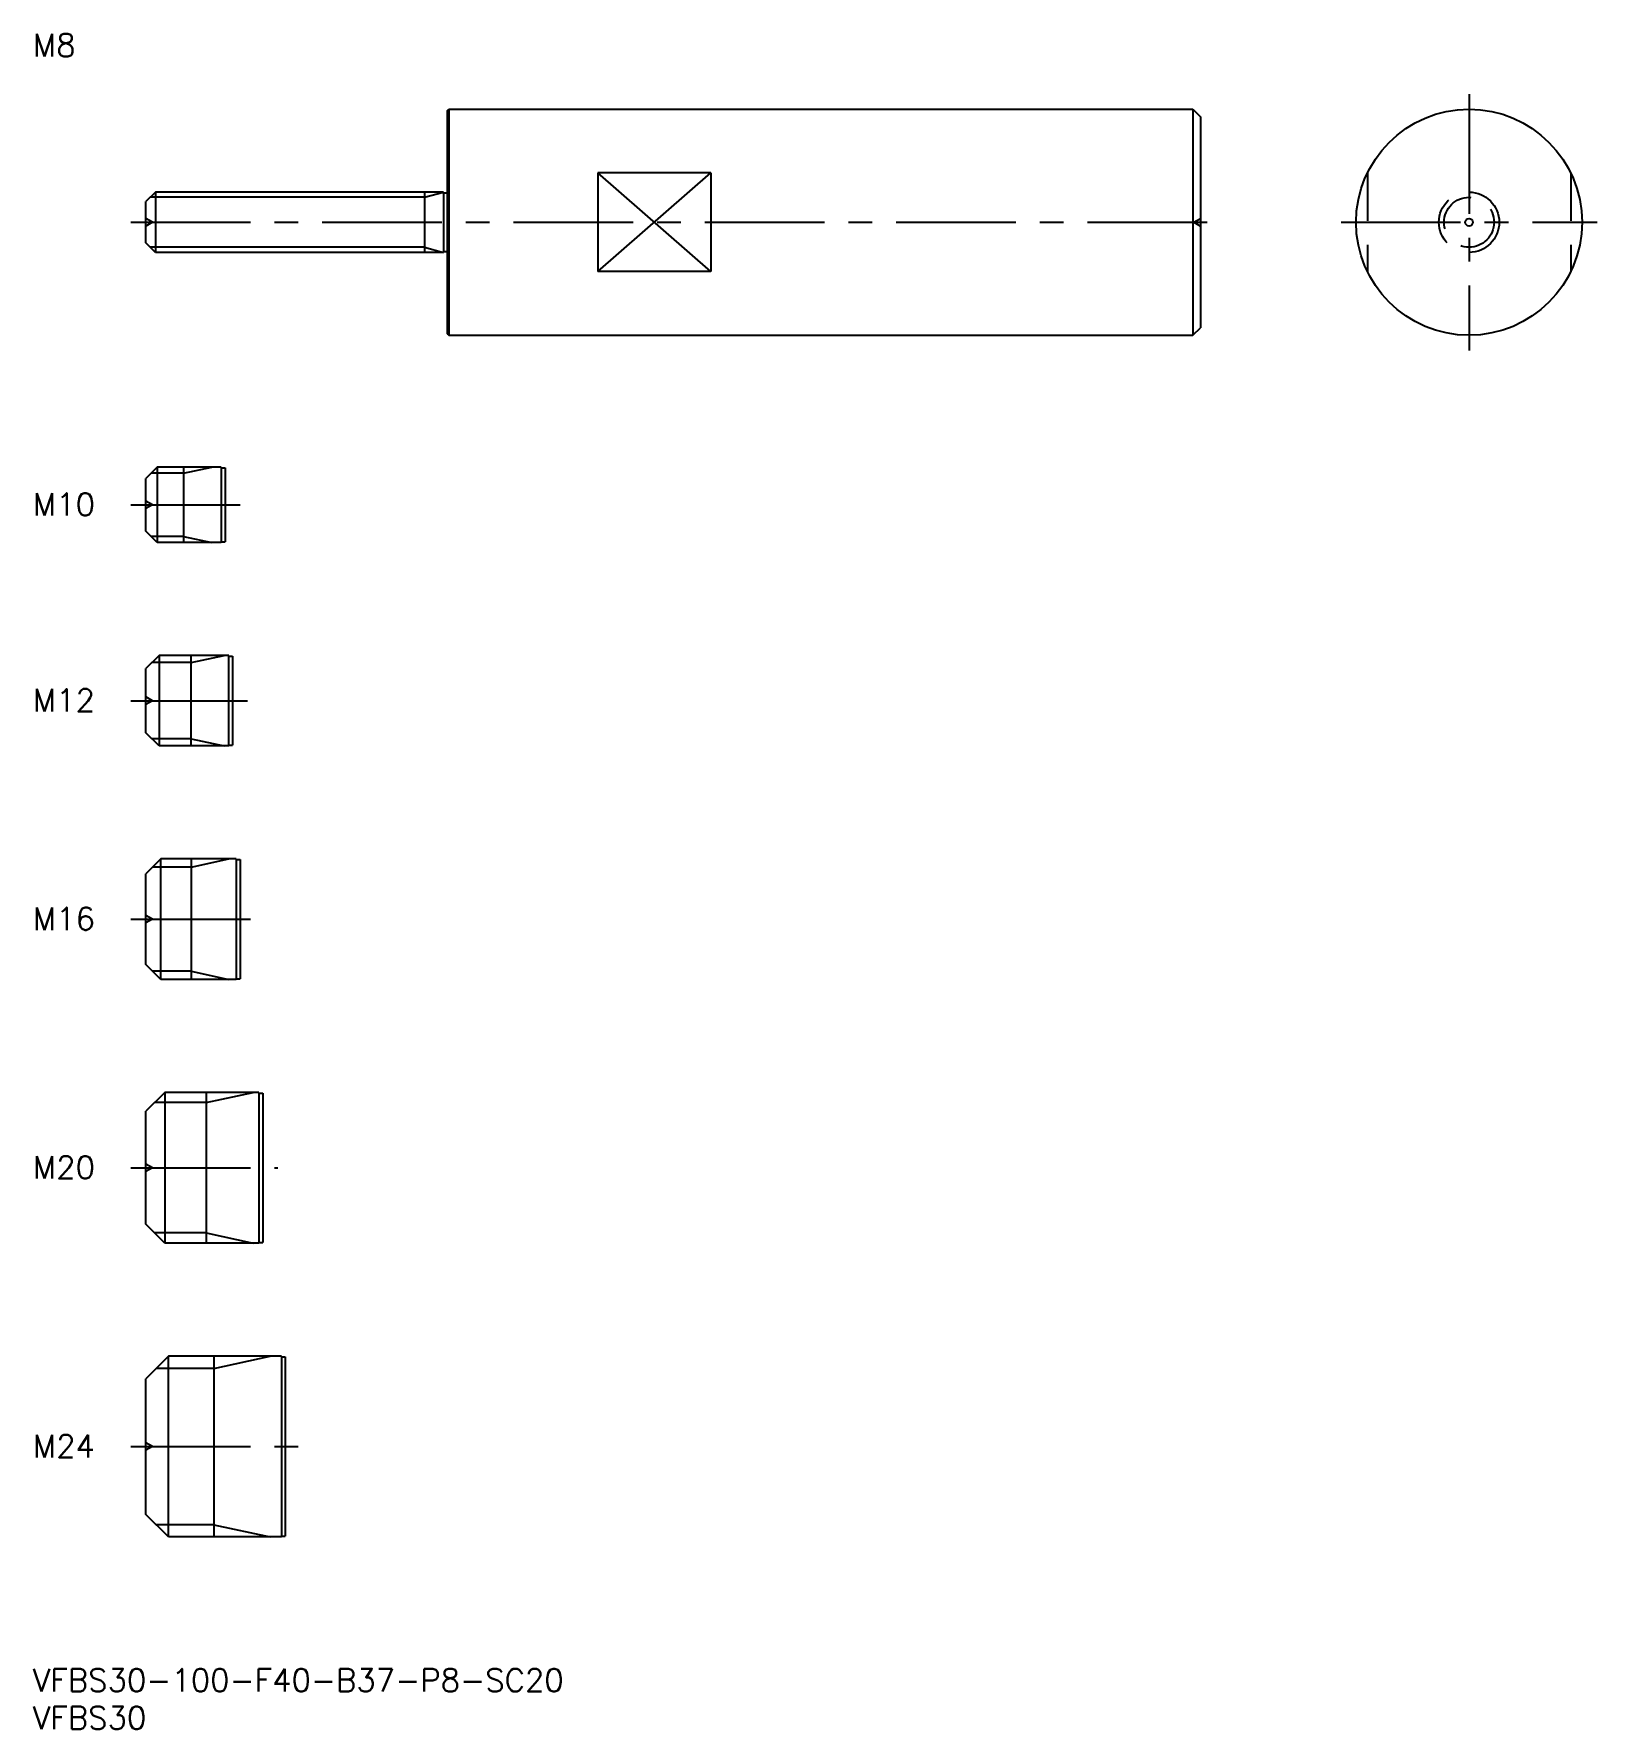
# Model space of a CAD drawing. Extents: x 0 to 208, y -8 to 217.
import ezdxf

# ---------------------------------------------------------------- set-up
doc = ezdxf.new("R2010")
doc.units = 0
doc.header["$LTSCALE"] = 0.5
doc.linetypes.add('CENTER', pattern=[50.8, 31.75, -6.35, 6.35, -6.35])
doc.linetypes.add('DASHED', pattern=[19.05, 12.7, -6.35])
for name, color, linetype in [('MSM_CENTER', 1, 'CENTER'), ('MSM_CONTINUOUS', 7, 'CONTINUOUS'), ('MSM_DASHED', 4, 'DASHED'), ('MSM_NARROW', 5, 'CONTINUOUS'), ('MSM_PART_NUMBER', 7, 'CONTINUOUS')]:
    doc.layers.add(name, color=color, linetype=linetype)
doc.styles.get("Standard").update_dxf_attribs({"font": 'txt.shx', "height": 1, "bigfont": 'bigfont.shx'})

# ---------------------------------------------------------------- blocks, each defined once
blk = doc.blocks.new('*U14')
at = {"layer": 'MSM_PART_NUMBER'}
blk.add_text('VFBS30-100-F40-B37-P8-SC20', height=3, dxfattribs=at).set_placement((0, -3))
blk = doc.blocks.new('*U15')
at = {"layer": 'MSM_PART_NUMBER'}
blk.add_text('VFBS30', height=3, dxfattribs=at).set_placement((0, -8))
blk = doc.blocks.new('*U16')
at = {"layer": 'MSM_PART_NUMBER'}
blk.add_text('M24', height=3, dxfattribs=at).set_placement((0, 28.06))
blk = doc.blocks.new('*U17')
at = {"layer": 'MSM_PART_NUMBER'}
blk.add_text('M20', height=3, dxfattribs=at).set_placement((0, 65.06))
blk = doc.blocks.new('*U18')
at = {"layer": 'MSM_PART_NUMBER'}
blk.add_text('M16', height=3, dxfattribs=at).set_placement((0, 98.06))
blk = doc.blocks.new('*U19')
at = {"layer": 'MSM_PART_NUMBER'}
blk.add_text('M12', height=3, dxfattribs=at).set_placement((0, 127.06))
blk = doc.blocks.new('*U20')
at = {"layer": 'MSM_PART_NUMBER'}
blk.add_text('M10', height=3, dxfattribs=at).set_placement((0, 153.06))
blk = doc.blocks.new('*U21')
at = {"layer": 'MSM_PART_NUMBER'}
blk.add_text('M8', height=3, dxfattribs=at).set_placement((0, 214))

msp = doc.modelspace()

# ---------------------------------------------------------------- linework, layer by layer
at = {"layer": 'MSM_CENTER'}
for p, q in [((190.65, 209), (190.65, 175)), ((13, 192), (157, 192)), ((173.65, 192), (207.65, 192)), ((13, 154.5), (27.5, 154.5)), ((13, 128.5), (28.5, 128.5)), ((13, 99.5), (29.5, 99.5)), ((13, 66.5), (32.5, 66.5)), ((13, 29.5), (35.5, 29.5))]:
    msp.add_line(p, q, dxfattribs=at)
at = {"layer": 'MSM_CONTINUOUS'}
for p, q in [((55, 206.8), (55.2, 207)), ((55.2, 207), (154, 207)), ((55.2, 207), (55.2, 177)), ((154, 207), (154, 177)), ((154, 207), (155, 206)), ((55, 206.8), (55, 177.2)), ((155, 206), (155, 178)), ((75, 198.54), (75, 185.46)), ((90, 198.54), (75, 198.54)), ((90, 198.54), (90, 185.46)), ((16.25, 196), (15, 194.75)), ((54.5, 196), (16.25, 196)), ((16.25, 196), (16.25, 188)), ((52, 196), (52, 188)), ((54.5, 196), (54.5, 188)), ((54.5, 195.9), (55, 195.9)), ((15, 189.25), (15, 194.75)), ((16.25, 188), (15, 189.25)), ((54.5, 188), (16.25, 188)), ((54.5, 188.1), (55, 188.1)), ((90, 185.46), (75, 185.46)), ((154, 177), (155, 178)), ((55, 177.2), (55.2, 177)), ((55.2, 177), (154, 177)), ((16.5, 159.5), (15, 158)), ((15, 151), (15, 158)), ((25, 159.5), (16.5, 159.5)), ((16.5, 159.5), (16.5, 149.5)), ((20, 159.5), (20, 149.5)), ((25, 159.5), (25, 149.5)), ((25, 159.4), (25.5, 159.4)), ((25.5, 159.4), (25.5, 149.6)), ((16.5, 149.5), (15, 151)), ((25, 149.5), (16.5, 149.5)), ((25, 149.6), (25.5, 149.6)), ((16.75, 134.5), (15, 132.75)), ((15, 124.25), (15, 132.75)), ((26, 134.5), (16.75, 134.5)), ((16.75, 134.5), (16.75, 122.5)), ((21, 122.5), (21, 134.5)), ((26, 122.5), (26, 134.5)), ((26, 134.4), (26.5, 134.4)), ((26.5, 134.4), (26.5, 122.6)), ((16.75, 122.5), (15, 124.25)), ((26, 122.5), (16.75, 122.5)), ((26, 122.6), (26.5, 122.6)), ((17, 107.5), (15, 105.5)), ((27, 107.5), (17, 107.5)), ((17, 91.5), (17, 107.5)), ((21, 107.5), (21, 91.5)), ((27, 107.5), (27, 91.5)), ((27, 107.4), (27.5, 107.4)), ((27.5, 107.4), (27.5, 91.6)), ((15, 93.5), (15, 105.5)), ((17, 91.5), (15, 93.5)), ((27, 91.5), (17, 91.5)), ((27, 91.6), (27.5, 91.6)), ((17.5, 76.5), (15, 74)), ((30, 76.5), (17.5, 76.5)), ((17.5, 76.5), (17.5, 56.5)), ((23, 76.5), (23, 56.5)), ((30, 76.5), (30, 56.5)), ((30, 76.4), (30.5, 76.4)), ((30.5, 76.4), (30.5, 56.6)), ((15, 59), (15, 74)), ((17.5, 56.5), (15, 59)), ((30, 56.5), (17.5, 56.5)), ((30, 56.6), (30.5, 56.6)), ((18, 41.5), (15, 38.5)), ((33, 41.5), (18, 41.5)), ((18, 17.5), (18, 41.5)), ((24, 41.5), (24, 17.5)), ((33, 41.5), (33, 17.5)), ((33, 41.4), (33.5, 41.4)), ((33.5, 41.4), (33.5, 17.6)), ((15, 20.5), (15, 38.5)), ((18, 17.5), (15, 20.5)), ((33, 17.5), (18, 17.5)), ((33, 17.6), (33.5, 17.6))]:
    msp.add_line(p, q, dxfattribs=at)
for radius in [15, 0.5]:
    msp.add_circle((190.65, 192), radius, dxfattribs=at)
at = {"layer": 'MSM_DASHED'}
for p, q in [((177.15, 198.54), (177.15, 185.46)), ((204.15, 198.54), (204.15, 185.46)), ((15.87, 192), (15, 192.5)), ((15.87, 192), (15, 191.5)), ((154.13, 192), (155, 192.5)), ((154.13, 192), (155, 191.5)), ((15.87, 154.5), (15, 155)), ((15.87, 154.5), (15, 154)), ((15.87, 128.5), (15, 129)), ((15.87, 128.5), (15, 128)), ((15.87, 99.5), (15, 100)), ((15.87, 99.5), (15, 99)), ((15.87, 66.5), (15, 67)), ((15.87, 66.5), (15, 66)), ((15.87, 29.5), (15, 30)), ((15.87, 29.5), (15, 29))]:
    msp.add_line(p, q, dxfattribs=at)
for radius in [4, 3.32]:
    msp.add_circle((190.65, 192), radius, dxfattribs=at)
at = {"layer": 'MSM_NARROW'}
for p, q in [((75, 185.46), (90, 198.54)), ((90, 185.46), (75, 198.54)), ((52, 195.32), (54.5, 196)), ((52, 195.32), (15.57, 195.32)), ((52, 188.68), (15.57, 188.68)), ((52, 188.68), (54.5, 188)), ((20, 158.69), (15.69, 158.69)), ((20, 158.69), (23.75, 159.5)), ((20, 150.31), (15.69, 150.31)), ((20, 150.31), (23.75, 149.5)), ((21, 133.55), (15.8, 133.55)), ((21, 133.55), (25.38, 134.5)), ((21, 123.45), (15.8, 123.45)), ((21, 123.45), (25.38, 122.5)), ((21, 106.42), (15.92, 106.42)), ((21, 106.42), (26, 107.5)), ((21, 92.58), (15.92, 92.58)), ((21, 92.58), (26, 91.5)), ((23, 75.15), (29.25, 76.5)), ((23, 75.15), (16.15, 75.15)), ((23, 57.85), (16.15, 57.85)), ((23, 57.85), (29.25, 56.5)), ((24, 39.88), (31.5, 41.5)), ((24, 39.88), (16.38, 39.88)), ((24, 19.12), (16.38, 19.12)), ((24, 19.12), (31.5, 17.5))]:
    msp.add_line(p, q, dxfattribs=at)

# ---------------------------------------------------------------- block references
at = {"layer": 'MSM_CONTINUOUS'}
for name in ['*U21', '*U20', '*U19', '*U18', '*U17', '*U16', '*U14', '*U15']:
    msp.add_blockref(name, (0, 0), dxfattribs=at)

doc.saveas('drawing.dxf')
